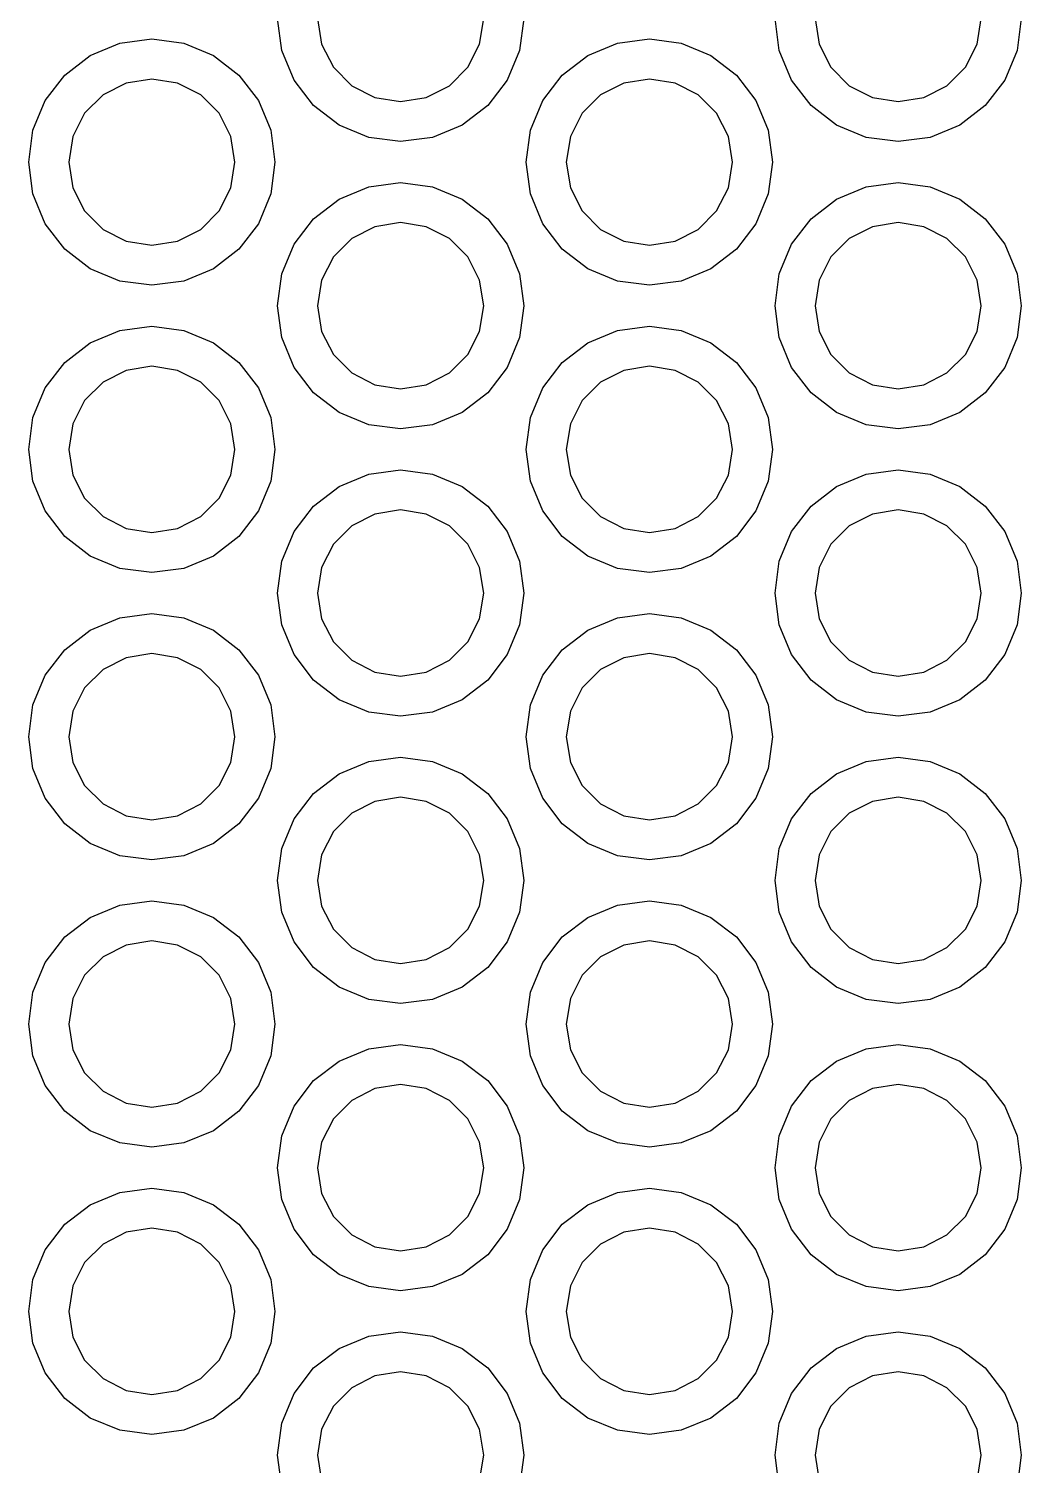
# Model space of a CAD drawing. Extents: x 0 to 6.5, y -7.51 to 0.
# Drawn here: x 2.3194 to 2.5099, y -5.7941 to -5.5185 of the extents above; entities that cross this region are included whole.
import ezdxf

# ---------------------------------------------------------------- set-up
doc = ezdxf.new("R2010")
doc.units = 0
doc.header["$MEASUREMENT"] = 0
doc.layers.add('BLACK', color=7, linetype='CONTINUOUS')

msp = doc.modelspace()

# ---------------------------------------------------------------- linework, layer by layer
at = {"layer": 'BLACK', "linetype": 'CONTINUOUS'}
for p, q in [((2.36798, -5.52267), (2.36717, -5.51656)), ((2.37485, -5.51656), (2.37563, -5.52148)), ((2.40596, -5.52148), (2.40674, -5.51656)), ((2.41442, -5.51656), (2.41361, -5.52267)), ((2.46344, -5.52267), (2.46264, -5.51656)), ((2.47032, -5.51656), (2.4711, -5.52148)), ((2.50143, -5.52148), (2.50221, -5.51656)), ((2.50988, -5.51656), (2.50908, -5.52267)), ((2.33125, -5.52366), (2.33695, -5.5213)), ((2.33695, -5.5213), (2.34306, -5.52049)), ((2.34306, -5.52049), (2.34917, -5.5213)), ((2.34917, -5.5213), (2.35487, -5.52366)), ((2.37034, -5.52837), (2.36798, -5.52267)), ((2.37563, -5.52148), (2.37789, -5.52593)), ((2.40369, -5.52593), (2.40596, -5.52148)), ((2.41361, -5.52267), (2.41125, -5.52837)), ((2.42672, -5.52366), (2.43241, -5.5213)), ((2.43241, -5.5213), (2.43853, -5.52049)), ((2.43853, -5.52049), (2.44464, -5.5213)), ((2.44464, -5.5213), (2.45034, -5.52366)), ((2.4658, -5.52837), (2.46344, -5.52267)), ((2.4711, -5.52148), (2.47336, -5.52593)), ((2.49916, -5.52593), (2.50143, -5.52148)), ((2.50908, -5.52267), (2.50672, -5.52837)), ((2.32636, -5.52741), (2.33125, -5.52366)), ((2.35487, -5.52366), (2.35976, -5.52741)), ((2.42182, -5.52741), (2.42672, -5.52366)), ((2.45034, -5.52366), (2.45523, -5.52741)), ((2.3226, -5.5323), (2.32636, -5.52741)), ((2.34306, -5.52817), (2.33813, -5.52895)), ((2.34799, -5.52895), (2.34306, -5.52817)), ((2.35976, -5.52741), (2.36352, -5.5323)), ((2.37789, -5.52593), (2.38142, -5.52946)), ((2.40017, -5.52946), (2.40369, -5.52593)), ((2.41807, -5.5323), (2.42182, -5.52741)), ((2.43853, -5.52817), (2.4336, -5.52895)), ((2.44345, -5.52895), (2.43853, -5.52817)), ((2.45523, -5.52741), (2.45898, -5.5323)), ((2.47336, -5.52593), (2.47689, -5.52946)), ((2.49563, -5.52946), (2.49916, -5.52593)), ((2.33813, -5.52895), (2.33369, -5.53122)), ((2.35243, -5.53122), (2.34799, -5.52895)), ((2.37409, -5.53326), (2.37034, -5.52837)), ((2.38142, -5.52946), (2.38587, -5.53172)), ((2.39572, -5.53172), (2.40017, -5.52946)), ((2.41125, -5.52837), (2.4075, -5.53326)), ((2.4336, -5.52895), (2.42916, -5.53122)), ((2.4479, -5.53122), (2.44345, -5.52895)), ((2.46956, -5.53326), (2.4658, -5.52837)), ((2.47689, -5.52946), (2.48133, -5.53172)), ((2.49119, -5.53172), (2.49563, -5.52946)), ((2.50672, -5.52837), (2.50296, -5.53326)), ((2.32024, -5.538), (2.3226, -5.5323)), ((2.33369, -5.53122), (2.33016, -5.53474)), ((2.35596, -5.53474), (2.35243, -5.53122)), ((2.36352, -5.5323), (2.36588, -5.538)), ((2.37898, -5.53701), (2.37409, -5.53326)), ((2.38587, -5.53172), (2.39079, -5.5325)), ((2.39079, -5.5325), (2.39572, -5.53172)), ((2.4075, -5.53326), (2.4026, -5.53701)), ((2.41571, -5.538), (2.41807, -5.5323)), ((2.42916, -5.53122), (2.42563, -5.53474)), ((2.45143, -5.53474), (2.4479, -5.53122)), ((2.45898, -5.5323), (2.46134, -5.538)), ((2.47445, -5.53701), (2.46956, -5.53326)), ((2.48133, -5.53172), (2.48626, -5.5325)), ((2.48626, -5.5325), (2.49119, -5.53172)), ((2.50296, -5.53326), (2.49807, -5.53701)), ((2.33016, -5.53474), (2.3279, -5.53919)), ((2.35822, -5.53919), (2.35596, -5.53474)), ((2.42563, -5.53474), (2.42336, -5.53919)), ((2.45369, -5.53919), (2.45143, -5.53474)), ((2.31944, -5.54412), (2.32024, -5.538)), ((2.3279, -5.53919), (2.32712, -5.54412)), ((2.359, -5.54412), (2.35822, -5.53919)), ((2.36588, -5.538), (2.36668, -5.54412)), ((2.38468, -5.53937), (2.37898, -5.53701)), ((2.4026, -5.53701), (2.39691, -5.53937)), ((2.41491, -5.54412), (2.41571, -5.538)), ((2.42336, -5.53919), (2.42258, -5.54412)), ((2.45447, -5.54412), (2.45369, -5.53919)), ((2.46134, -5.538), (2.46215, -5.54412)), ((2.48015, -5.53937), (2.47445, -5.53701)), ((2.49807, -5.53701), (2.49237, -5.53937)), ((2.39079, -5.54018), (2.38468, -5.53937)), ((2.39691, -5.53937), (2.39079, -5.54018)), ((2.48626, -5.54018), (2.48015, -5.53937)), ((2.49237, -5.53937), (2.48626, -5.54018)), ((2.32024, -5.55023), (2.31944, -5.54412)), ((2.32712, -5.54412), (2.3279, -5.54904)), ((2.35822, -5.54904), (2.359, -5.54412)), ((2.36668, -5.54412), (2.36588, -5.55023)), ((2.41571, -5.55023), (2.41491, -5.54412)), ((2.42258, -5.54412), (2.42336, -5.54904)), ((2.45369, -5.54904), (2.45447, -5.54412)), ((2.46215, -5.54412), (2.46134, -5.55023)), ((2.3226, -5.55593), (2.32024, -5.55023)), ((2.3279, -5.54904), (2.33016, -5.55349)), ((2.35596, -5.55349), (2.35822, -5.54904)), ((2.36588, -5.55023), (2.36352, -5.55593)), ((2.37898, -5.55122), (2.38468, -5.54886)), ((2.38468, -5.54886), (2.39079, -5.54805)), ((2.39079, -5.54805), (2.39691, -5.54886)), ((2.39691, -5.54886), (2.4026, -5.55122)), ((2.41807, -5.55593), (2.41571, -5.55023)), ((2.42336, -5.54904), (2.42563, -5.55349)), ((2.45143, -5.55349), (2.45369, -5.54904)), ((2.46134, -5.55023), (2.45898, -5.55593)), ((2.47445, -5.55122), (2.48015, -5.54886)), ((2.48015, -5.54886), (2.48626, -5.54805)), ((2.48626, -5.54805), (2.49237, -5.54886)), ((2.49237, -5.54886), (2.49807, -5.55122)), ((2.37409, -5.55497), (2.37898, -5.55122)), ((2.4026, -5.55122), (2.4075, -5.55497)), ((2.46956, -5.55497), (2.47445, -5.55122)), ((2.49807, -5.55122), (2.50296, -5.55497)), ((2.33016, -5.55349), (2.33369, -5.55701)), ((2.35243, -5.55701), (2.35596, -5.55349)), ((2.37034, -5.55986), (2.37409, -5.55497)), ((2.39079, -5.55573), (2.38587, -5.55651)), ((2.39572, -5.55651), (2.39079, -5.55573)), ((2.4075, -5.55497), (2.41125, -5.55986)), ((2.42563, -5.55349), (2.42916, -5.55701)), ((2.4479, -5.55701), (2.45143, -5.55349)), ((2.4658, -5.55986), (2.46956, -5.55497)), ((2.48626, -5.55573), (2.48133, -5.55651)), ((2.49119, -5.55651), (2.48626, -5.55573)), ((2.50296, -5.55497), (2.50672, -5.55986)), ((2.32636, -5.56082), (2.3226, -5.55593)), ((2.33369, -5.55701), (2.33813, -5.55928)), ((2.34799, -5.55928), (2.35243, -5.55701)), ((2.36352, -5.55593), (2.35976, -5.56082)), ((2.38587, -5.55651), (2.38142, -5.55878)), ((2.40017, -5.55878), (2.39572, -5.55651)), ((2.42182, -5.56082), (2.41807, -5.55593)), ((2.42916, -5.55701), (2.4336, -5.55928)), ((2.44345, -5.55928), (2.4479, -5.55701)), ((2.45898, -5.55593), (2.45523, -5.56082)), ((2.48133, -5.55651), (2.47689, -5.55878)), ((2.49563, -5.55878), (2.49119, -5.55651)), ((2.33125, -5.56457), (2.32636, -5.56082)), ((2.33813, -5.55928), (2.34306, -5.56006)), ((2.34306, -5.56006), (2.34799, -5.55928)), ((2.35976, -5.56082), (2.35487, -5.56457)), ((2.36798, -5.56556), (2.37034, -5.55986)), ((2.38142, -5.55878), (2.37789, -5.5623)), ((2.40369, -5.5623), (2.40017, -5.55878)), ((2.41125, -5.55986), (2.41361, -5.56556)), ((2.42672, -5.56457), (2.42182, -5.56082)), ((2.4336, -5.55928), (2.43853, -5.56006)), ((2.43853, -5.56006), (2.44345, -5.55928)), ((2.45523, -5.56082), (2.45034, -5.56457)), ((2.46344, -5.56556), (2.4658, -5.55986)), ((2.47689, -5.55878), (2.47336, -5.5623)), ((2.49916, -5.5623), (2.49563, -5.55878)), ((2.50672, -5.55986), (2.50908, -5.56556)), ((2.37789, -5.5623), (2.37563, -5.56675)), ((2.40596, -5.56675), (2.40369, -5.5623)), ((2.47336, -5.5623), (2.4711, -5.56675)), ((2.50143, -5.56675), (2.49916, -5.5623)), ((2.33695, -5.56693), (2.33125, -5.56457)), ((2.35487, -5.56457), (2.34917, -5.56693)), ((2.36717, -5.57167), (2.36798, -5.56556)), ((2.37563, -5.56675), (2.37485, -5.57167)), ((2.40674, -5.57167), (2.40596, -5.56675)), ((2.41361, -5.56556), (2.41442, -5.57167)), ((2.43241, -5.56693), (2.42672, -5.56457)), ((2.45034, -5.56457), (2.44464, -5.56693)), ((2.46264, -5.57167), (2.46344, -5.56556)), ((2.4711, -5.56675), (2.47032, -5.57167)), ((2.50221, -5.57167), (2.50143, -5.56675)), ((2.50908, -5.56556), (2.50988, -5.57167)), ((2.34306, -5.56774), (2.33695, -5.56693)), ((2.34917, -5.56693), (2.34306, -5.56774)), ((2.43853, -5.56774), (2.43241, -5.56693)), ((2.44464, -5.56693), (2.43853, -5.56774)), ((2.36798, -5.57779), (2.36717, -5.57167)), ((2.37485, -5.57167), (2.37563, -5.5766)), ((2.40596, -5.5766), (2.40674, -5.57167)), ((2.41442, -5.57167), (2.41361, -5.57779)), ((2.46344, -5.57779), (2.46264, -5.57167)), ((2.47032, -5.57167), (2.4711, -5.5766)), ((2.50143, -5.5766), (2.50221, -5.57167)), ((2.50988, -5.57167), (2.50908, -5.57779)), ((2.33125, -5.57878), (2.33695, -5.57642)), ((2.33695, -5.57642), (2.34306, -5.57561)), ((2.34306, -5.57561), (2.34917, -5.57642)), ((2.34917, -5.57642), (2.35487, -5.57878)), ((2.37034, -5.58349), (2.36798, -5.57779)), ((2.37563, -5.5766), (2.37789, -5.58105)), ((2.40369, -5.58105), (2.40596, -5.5766)), ((2.41361, -5.57779), (2.41125, -5.58349)), ((2.42672, -5.57878), (2.43241, -5.57642)), ((2.43241, -5.57642), (2.43853, -5.57561)), ((2.43853, -5.57561), (2.44464, -5.57642)), ((2.44464, -5.57642), (2.45034, -5.57878)), ((2.4658, -5.58349), (2.46344, -5.57779)), ((2.4711, -5.5766), (2.47336, -5.58105)), ((2.49916, -5.58105), (2.50143, -5.5766)), ((2.50908, -5.57779), (2.50672, -5.58349)), ((2.32636, -5.58253), (2.33125, -5.57878)), ((2.35487, -5.57878), (2.35976, -5.58253)), ((2.42182, -5.58253), (2.42672, -5.57878)), ((2.45034, -5.57878), (2.45523, -5.58253)), ((2.3226, -5.58742), (2.32636, -5.58253)), ((2.34306, -5.58329), (2.33813, -5.58407)), ((2.34799, -5.58407), (2.34306, -5.58329)), ((2.35976, -5.58253), (2.36352, -5.58742)), ((2.37789, -5.58105), (2.38142, -5.58457)), ((2.40017, -5.58457), (2.40369, -5.58105)), ((2.41807, -5.58742), (2.42182, -5.58253)), ((2.43853, -5.58329), (2.4336, -5.58407)), ((2.44345, -5.58407), (2.43853, -5.58329)), ((2.45523, -5.58253), (2.45898, -5.58742)), ((2.47336, -5.58105), (2.47689, -5.58457)), ((2.49563, -5.58457), (2.49916, -5.58105)), ((2.33813, -5.58407), (2.33369, -5.58633)), ((2.35243, -5.58633), (2.34799, -5.58407)), ((2.37409, -5.58838), (2.37034, -5.58349)), ((2.38142, -5.58457), (2.38587, -5.58684)), ((2.39572, -5.58684), (2.40017, -5.58457)), ((2.41125, -5.58349), (2.4075, -5.58838)), ((2.4336, -5.58407), (2.42916, -5.58633)), ((2.4479, -5.58633), (2.44345, -5.58407)), ((2.46956, -5.58838), (2.4658, -5.58349)), ((2.47689, -5.58457), (2.48133, -5.58684)), ((2.49119, -5.58684), (2.49563, -5.58457)), ((2.50672, -5.58349), (2.50296, -5.58838)), ((2.32024, -5.59312), (2.3226, -5.58742)), ((2.33369, -5.58633), (2.33016, -5.58986)), ((2.35596, -5.58986), (2.35243, -5.58633)), ((2.36352, -5.58742), (2.36588, -5.59312)), ((2.37898, -5.59213), (2.37409, -5.58838)), ((2.38587, -5.58684), (2.39079, -5.58762)), ((2.39079, -5.58762), (2.39572, -5.58684)), ((2.4075, -5.58838), (2.4026, -5.59213)), ((2.41571, -5.59312), (2.41807, -5.58742)), ((2.42916, -5.58633), (2.42563, -5.58986)), ((2.45143, -5.58986), (2.4479, -5.58633)), ((2.45898, -5.58742), (2.46134, -5.59312)), ((2.47445, -5.59213), (2.46956, -5.58838)), ((2.48133, -5.58684), (2.48626, -5.58762)), ((2.48626, -5.58762), (2.49119, -5.58684)), ((2.50296, -5.58838), (2.49807, -5.59213)), ((2.33016, -5.58986), (2.3279, -5.59431)), ((2.35822, -5.59431), (2.35596, -5.58986)), ((2.42563, -5.58986), (2.42336, -5.59431)), ((2.45369, -5.59431), (2.45143, -5.58986)), ((2.31944, -5.59923), (2.32024, -5.59312)), ((2.3279, -5.59431), (2.32712, -5.59923)), ((2.359, -5.59923), (2.35822, -5.59431)), ((2.36588, -5.59312), (2.36668, -5.59923)), ((2.38468, -5.59449), (2.37898, -5.59213)), ((2.4026, -5.59213), (2.39691, -5.59449)), ((2.41491, -5.59923), (2.41571, -5.59312)), ((2.42336, -5.59431), (2.42258, -5.59923)), ((2.45447, -5.59923), (2.45369, -5.59431)), ((2.46134, -5.59312), (2.46215, -5.59923)), ((2.48015, -5.59449), (2.47445, -5.59213)), ((2.49807, -5.59213), (2.49237, -5.59449)), ((2.39079, -5.5953), (2.38468, -5.59449)), ((2.39691, -5.59449), (2.39079, -5.5953)), ((2.48626, -5.5953), (2.48015, -5.59449)), ((2.49237, -5.59449), (2.48626, -5.5953)), ((2.32024, -5.60535), (2.31944, -5.59923)), ((2.32712, -5.59923), (2.3279, -5.60416)), ((2.35822, -5.60416), (2.359, -5.59923)), ((2.36668, -5.59923), (2.36588, -5.60535)), ((2.41571, -5.60535), (2.41491, -5.59923)), ((2.42258, -5.59923), (2.42336, -5.60416)), ((2.45369, -5.60416), (2.45447, -5.59923)), ((2.46215, -5.59923), (2.46134, -5.60535)), ((2.3226, -5.61104), (2.32024, -5.60535)), ((2.3279, -5.60416), (2.33016, -5.60861)), ((2.35596, -5.60861), (2.35822, -5.60416)), ((2.36588, -5.60535), (2.36352, -5.61104)), ((2.37898, -5.60634), (2.38468, -5.60398)), ((2.38468, -5.60398), (2.39079, -5.60317)), ((2.39079, -5.60317), (2.39691, -5.60398)), ((2.39691, -5.60398), (2.4026, -5.60634)), ((2.41807, -5.61104), (2.41571, -5.60535)), ((2.42336, -5.60416), (2.42563, -5.60861)), ((2.45143, -5.60861), (2.45369, -5.60416)), ((2.46134, -5.60535), (2.45898, -5.61104)), ((2.47445, -5.60634), (2.48015, -5.60398)), ((2.48015, -5.60398), (2.48626, -5.60317)), ((2.48626, -5.60317), (2.49237, -5.60398)), ((2.49237, -5.60398), (2.49807, -5.60634)), ((2.37409, -5.61009), (2.37898, -5.60634)), ((2.4026, -5.60634), (2.4075, -5.61009)), ((2.46956, -5.61009), (2.47445, -5.60634)), ((2.49807, -5.60634), (2.50296, -5.61009)), ((2.33016, -5.60861), (2.33369, -5.61213)), ((2.35243, -5.61213), (2.35596, -5.60861)), ((2.37034, -5.61498), (2.37409, -5.61009)), ((2.39079, -5.61085), (2.38587, -5.61163)), ((2.39572, -5.61163), (2.39079, -5.61085)), ((2.4075, -5.61009), (2.41125, -5.61498)), ((2.42563, -5.60861), (2.42916, -5.61213)), ((2.4479, -5.61213), (2.45143, -5.60861)), ((2.4658, -5.61498), (2.46956, -5.61009)), ((2.48626, -5.61085), (2.48133, -5.61163)), ((2.49119, -5.61163), (2.48626, -5.61085)), ((2.50296, -5.61009), (2.50672, -5.61498)), ((2.32636, -5.61594), (2.3226, -5.61104)), ((2.33369, -5.61213), (2.33813, -5.6144)), ((2.34799, -5.6144), (2.35243, -5.61213)), ((2.36352, -5.61104), (2.35976, -5.61594)), ((2.38587, -5.61163), (2.38142, -5.61389)), ((2.40017, -5.61389), (2.39572, -5.61163)), ((2.42182, -5.61594), (2.41807, -5.61104)), ((2.42916, -5.61213), (2.4336, -5.6144)), ((2.44345, -5.6144), (2.4479, -5.61213)), ((2.45898, -5.61104), (2.45523, -5.61594)), ((2.48133, -5.61163), (2.47689, -5.61389)), ((2.49563, -5.61389), (2.49119, -5.61163)), ((2.33125, -5.61969), (2.32636, -5.61594)), ((2.33813, -5.6144), (2.34306, -5.61518)), ((2.34306, -5.61518), (2.34799, -5.6144)), ((2.35976, -5.61594), (2.35487, -5.61969)), ((2.36798, -5.62068), (2.37034, -5.61498)), ((2.38142, -5.61389), (2.37789, -5.61742)), ((2.40369, -5.61742), (2.40017, -5.61389)), ((2.41125, -5.61498), (2.41361, -5.62068)), ((2.42672, -5.61969), (2.42182, -5.61594)), ((2.4336, -5.6144), (2.43853, -5.61518)), ((2.43853, -5.61518), (2.44345, -5.6144)), ((2.45523, -5.61594), (2.45034, -5.61969)), ((2.46344, -5.62068), (2.4658, -5.61498)), ((2.47689, -5.61389), (2.47336, -5.61742)), ((2.49916, -5.61742), (2.49563, -5.61389)), ((2.50672, -5.61498), (2.50908, -5.62068)), ((2.37789, -5.61742), (2.37563, -5.62187)), ((2.40596, -5.62187), (2.40369, -5.61742)), ((2.47336, -5.61742), (2.4711, -5.62187)), ((2.50143, -5.62187), (2.49916, -5.61742)), ((2.33695, -5.62205), (2.33125, -5.61969)), ((2.35487, -5.61969), (2.34917, -5.62205)), ((2.36717, -5.62679), (2.36798, -5.62068)), ((2.37563, -5.62187), (2.37485, -5.62679)), ((2.40674, -5.62679), (2.40596, -5.62187)), ((2.41361, -5.62068), (2.41442, -5.62679)), ((2.43241, -5.62205), (2.42672, -5.61969)), ((2.45034, -5.61969), (2.44464, -5.62205)), ((2.46264, -5.62679), (2.46344, -5.62068)), ((2.4711, -5.62187), (2.47032, -5.62679)), ((2.50221, -5.62679), (2.50143, -5.62187)), ((2.50908, -5.62068), (2.50988, -5.62679)), ((2.34306, -5.62286), (2.33695, -5.62205)), ((2.34917, -5.62205), (2.34306, -5.62286)), ((2.43853, -5.62286), (2.43241, -5.62205)), ((2.44464, -5.62205), (2.43853, -5.62286)), ((2.36798, -5.63291), (2.36717, -5.62679)), ((2.37485, -5.62679), (2.37563, -5.63172)), ((2.40596, -5.63172), (2.40674, -5.62679)), ((2.41442, -5.62679), (2.41361, -5.63291)), ((2.46344, -5.63291), (2.46264, -5.62679)), ((2.47032, -5.62679), (2.4711, -5.63172)), ((2.50143, -5.63172), (2.50221, -5.62679)), ((2.50988, -5.62679), (2.50908, -5.63291)), ((2.33125, -5.63389), (2.33695, -5.63153)), ((2.33695, -5.63153), (2.34306, -5.63073)), ((2.34306, -5.63073), (2.34917, -5.63153)), ((2.34917, -5.63153), (2.35487, -5.63389)), ((2.37034, -5.6386), (2.36798, -5.63291)), ((2.37563, -5.63172), (2.37789, -5.63616)), ((2.40369, -5.63616), (2.40596, -5.63172)), ((2.41361, -5.63291), (2.41125, -5.6386)), ((2.42672, -5.63389), (2.43241, -5.63153)), ((2.43241, -5.63153), (2.43853, -5.63073)), ((2.43853, -5.63073), (2.44464, -5.63153)), ((2.44464, -5.63153), (2.45034, -5.63389)), ((2.4658, -5.6386), (2.46344, -5.63291)), ((2.4711, -5.63172), (2.47336, -5.63616)), ((2.49916, -5.63616), (2.50143, -5.63172)), ((2.50908, -5.63291), (2.50672, -5.6386)), ((2.32636, -5.63765), (2.33125, -5.63389)), ((2.35487, -5.63389), (2.35976, -5.63765)), ((2.42182, -5.63765), (2.42672, -5.63389)), ((2.45034, -5.63389), (2.45523, -5.63765)), ((2.3226, -5.64254), (2.32636, -5.63765)), ((2.34306, -5.63841), (2.33813, -5.63919)), ((2.34799, -5.63919), (2.34306, -5.63841)), ((2.35976, -5.63765), (2.36352, -5.64254)), ((2.37789, -5.63616), (2.38142, -5.63969)), ((2.40017, -5.63969), (2.40369, -5.63616)), ((2.41807, -5.64254), (2.42182, -5.63765)), ((2.43853, -5.63841), (2.4336, -5.63919)), ((2.44345, -5.63919), (2.43853, -5.63841)), ((2.45523, -5.63765), (2.45898, -5.64254)), ((2.47336, -5.63616), (2.47689, -5.63969)), ((2.49563, -5.63969), (2.49916, -5.63616)), ((2.33813, -5.63919), (2.33369, -5.64145)), ((2.35243, -5.64145), (2.34799, -5.63919)), ((2.37409, -5.6435), (2.37034, -5.6386)), ((2.38142, -5.63969), (2.38587, -5.64196)), ((2.39572, -5.64196), (2.40017, -5.63969)), ((2.41125, -5.6386), (2.4075, -5.6435)), ((2.4336, -5.63919), (2.42916, -5.64145)), ((2.4479, -5.64145), (2.44345, -5.63919)), ((2.46956, -5.6435), (2.4658, -5.6386)), ((2.47689, -5.63969), (2.48133, -5.64196)), ((2.49119, -5.64196), (2.49563, -5.63969)), ((2.50672, -5.6386), (2.50296, -5.6435)), ((2.32024, -5.64824), (2.3226, -5.64254)), ((2.33369, -5.64145), (2.33016, -5.64498)), ((2.35596, -5.64498), (2.35243, -5.64145)), ((2.36352, -5.64254), (2.36588, -5.64824)), ((2.37898, -5.64725), (2.37409, -5.6435)), ((2.38587, -5.64196), (2.39079, -5.64274)), ((2.39079, -5.64274), (2.39572, -5.64196)), ((2.4075, -5.6435), (2.4026, -5.64725)), ((2.41571, -5.64824), (2.41807, -5.64254)), ((2.42916, -5.64145), (2.42563, -5.64498)), ((2.45143, -5.64498), (2.4479, -5.64145)), ((2.45898, -5.64254), (2.46134, -5.64824)), ((2.47445, -5.64725), (2.46956, -5.6435)), ((2.48133, -5.64196), (2.48626, -5.64274)), ((2.48626, -5.64274), (2.49119, -5.64196)), ((2.50296, -5.6435), (2.49807, -5.64725)), ((2.33016, -5.64498), (2.3279, -5.64942)), ((2.35822, -5.64942), (2.35596, -5.64498)), ((2.42563, -5.64498), (2.42336, -5.64942)), ((2.45369, -5.64942), (2.45143, -5.64498)), ((2.31944, -5.65435), (2.32024, -5.64824)), ((2.3279, -5.64942), (2.32712, -5.65435)), ((2.359, -5.65435), (2.35822, -5.64942)), ((2.36588, -5.64824), (2.36668, -5.65435)), ((2.38468, -5.64961), (2.37898, -5.64725)), ((2.4026, -5.64725), (2.39691, -5.64961)), ((2.41491, -5.65435), (2.41571, -5.64824)), ((2.42336, -5.64942), (2.42258, -5.65435)), ((2.45447, -5.65435), (2.45369, -5.64942)), ((2.46134, -5.64824), (2.46215, -5.65435)), ((2.48015, -5.64961), (2.47445, -5.64725)), ((2.49807, -5.64725), (2.49237, -5.64961)), ((2.39079, -5.65041), (2.38468, -5.64961)), ((2.39691, -5.64961), (2.39079, -5.65041)), ((2.48626, -5.65041), (2.48015, -5.64961)), ((2.49237, -5.64961), (2.48626, -5.65041)), ((2.32024, -5.66047), (2.31944, -5.65435)), ((2.32712, -5.65435), (2.3279, -5.65928)), ((2.35822, -5.65928), (2.359, -5.65435)), ((2.36668, -5.65435), (2.36588, -5.66047)), ((2.41571, -5.66047), (2.41491, -5.65435)), ((2.42258, -5.65435), (2.42336, -5.65928)), ((2.45369, -5.65928), (2.45447, -5.65435)), ((2.46215, -5.65435), (2.46134, -5.66047)), ((2.3226, -5.66616), (2.32024, -5.66047)), ((2.3279, -5.65928), (2.33016, -5.66372)), ((2.35596, -5.66372), (2.35822, -5.65928)), ((2.36588, -5.66047), (2.36352, -5.66616)), ((2.37898, -5.66145), (2.38468, -5.65909)), ((2.38468, -5.65909), (2.39079, -5.65829)), ((2.39079, -5.65829), (2.39691, -5.65909)), ((2.39691, -5.65909), (2.4026, -5.66145)), ((2.41807, -5.66616), (2.41571, -5.66047)), ((2.42336, -5.65928), (2.42563, -5.66372)), ((2.45143, -5.66372), (2.45369, -5.65928)), ((2.46134, -5.66047), (2.45898, -5.66616)), ((2.47445, -5.66145), (2.48015, -5.65909)), ((2.48015, -5.65909), (2.48626, -5.65829)), ((2.48626, -5.65829), (2.49237, -5.65909)), ((2.49237, -5.65909), (2.49807, -5.66145)), ((2.37409, -5.66521), (2.37898, -5.66145)), ((2.4026, -5.66145), (2.4075, -5.66521)), ((2.46956, -5.66521), (2.47445, -5.66145)), ((2.49807, -5.66145), (2.50296, -5.66521)), ((2.33016, -5.66372), (2.33369, -5.66725)), ((2.35243, -5.66725), (2.35596, -5.66372)), ((2.37034, -5.6701), (2.37409, -5.66521)), ((2.39079, -5.66597), (2.38587, -5.66675)), ((2.39572, -5.66675), (2.39079, -5.66597)), ((2.4075, -5.66521), (2.41125, -5.6701)), ((2.42563, -5.66372), (2.42916, -5.66725)), ((2.4479, -5.66725), (2.45143, -5.66372)), ((2.4658, -5.6701), (2.46956, -5.66521)), ((2.48626, -5.66597), (2.48133, -5.66675)), ((2.49119, -5.66675), (2.48626, -5.66597)), ((2.50296, -5.66521), (2.50672, -5.6701)), ((2.32636, -5.67105), (2.3226, -5.66616)), ((2.33369, -5.66725), (2.33813, -5.66952)), ((2.34799, -5.66952), (2.35243, -5.66725)), ((2.36352, -5.66616), (2.35976, -5.67105)), ((2.38587, -5.66675), (2.38142, -5.66901)), ((2.40017, -5.66901), (2.39572, -5.66675)), ((2.42182, -5.67105), (2.41807, -5.66616)), ((2.42916, -5.66725), (2.4336, -5.66952)), ((2.44345, -5.66952), (2.4479, -5.66725)), ((2.45898, -5.66616), (2.45523, -5.67105)), ((2.48133, -5.66675), (2.47689, -5.66901)), ((2.49563, -5.66901), (2.49119, -5.66675)), ((2.33125, -5.67481), (2.32636, -5.67105)), ((2.33813, -5.66952), (2.34306, -5.6703)), ((2.34306, -5.6703), (2.34799, -5.66952)), ((2.35976, -5.67105), (2.35487, -5.67481)), ((2.36798, -5.6758), (2.37034, -5.6701)), ((2.38142, -5.66901), (2.37789, -5.67254)), ((2.40369, -5.67254), (2.40017, -5.66901)), ((2.41125, -5.6701), (2.41361, -5.6758)), ((2.42672, -5.67481), (2.42182, -5.67105)), ((2.4336, -5.66952), (2.43853, -5.6703)), ((2.43853, -5.6703), (2.44345, -5.66952)), ((2.45523, -5.67105), (2.45034, -5.67481)), ((2.46344, -5.6758), (2.4658, -5.6701)), ((2.47689, -5.66901), (2.47336, -5.67254)), ((2.49916, -5.67254), (2.49563, -5.66901)), ((2.50672, -5.6701), (2.50908, -5.6758)), ((2.37789, -5.67254), (2.37563, -5.67698)), ((2.40596, -5.67698), (2.40369, -5.67254)), ((2.47336, -5.67254), (2.4711, -5.67698)), ((2.50143, -5.67698), (2.49916, -5.67254)), ((2.33695, -5.67717), (2.33125, -5.67481)), ((2.35487, -5.67481), (2.34917, -5.67717)), ((2.36717, -5.68191), (2.36798, -5.6758)), ((2.37563, -5.67698), (2.37485, -5.68191)), ((2.40674, -5.68191), (2.40596, -5.67698)), ((2.41361, -5.6758), (2.41442, -5.68191)), ((2.43241, -5.67717), (2.42672, -5.67481)), ((2.45034, -5.67481), (2.44464, -5.67717)), ((2.46264, -5.68191), (2.46344, -5.6758)), ((2.4711, -5.67698), (2.47032, -5.68191)), ((2.50221, -5.68191), (2.50143, -5.67698)), ((2.50908, -5.6758), (2.50988, -5.68191)), ((2.34306, -5.67797), (2.33695, -5.67717)), ((2.34917, -5.67717), (2.34306, -5.67797)), ((2.43853, -5.67797), (2.43241, -5.67717)), ((2.44464, -5.67717), (2.43853, -5.67797)), ((2.36798, -5.68802), (2.36717, -5.68191)), ((2.37485, -5.68191), (2.37563, -5.68684)), ((2.40596, -5.68684), (2.40674, -5.68191)), ((2.41442, -5.68191), (2.41361, -5.68802)), ((2.46344, -5.68802), (2.46264, -5.68191)), ((2.47032, -5.68191), (2.4711, -5.68684)), ((2.50143, -5.68684), (2.50221, -5.68191)), ((2.50988, -5.68191), (2.50908, -5.68802)), ((2.33125, -5.68901), (2.33695, -5.68665)), ((2.33695, -5.68665), (2.34306, -5.68585)), ((2.34306, -5.68585), (2.34917, -5.68665)), ((2.34917, -5.68665), (2.35487, -5.68901)), ((2.37034, -5.69372), (2.36798, -5.68802)), ((2.37563, -5.68684), (2.37789, -5.69128)), ((2.40369, -5.69128), (2.40596, -5.68684)), ((2.41361, -5.68802), (2.41125, -5.69372)), ((2.42672, -5.68901), (2.43241, -5.68665)), ((2.43241, -5.68665), (2.43853, -5.68585)), ((2.43853, -5.68585), (2.44464, -5.68665)), ((2.44464, -5.68665), (2.45034, -5.68901)), ((2.4658, -5.69372), (2.46344, -5.68802)), ((2.4711, -5.68684), (2.47336, -5.69128)), ((2.49916, -5.69128), (2.50143, -5.68684)), ((2.50908, -5.68802), (2.50672, -5.69372)), ((2.32636, -5.69277), (2.33125, -5.68901)), ((2.35487, -5.68901), (2.35976, -5.69277)), ((2.42182, -5.69277), (2.42672, -5.68901)), ((2.45034, -5.68901), (2.45523, -5.69277)), ((2.3226, -5.69766), (2.32636, -5.69277)), ((2.34306, -5.69353), (2.33813, -5.69431)), ((2.34799, -5.69431), (2.34306, -5.69353)), ((2.35976, -5.69277), (2.36352, -5.69766)), ((2.37789, -5.69128), (2.38142, -5.69481)), ((2.40017, -5.69481), (2.40369, -5.69128)), ((2.41807, -5.69766), (2.42182, -5.69277)), ((2.43853, -5.69353), (2.4336, -5.69431)), ((2.44345, -5.69431), (2.43853, -5.69353)), ((2.45523, -5.69277), (2.45898, -5.69766)), ((2.47336, -5.69128), (2.47689, -5.69481)), ((2.49563, -5.69481), (2.49916, -5.69128)), ((2.33813, -5.69431), (2.33369, -5.69657)), ((2.35243, -5.69657), (2.34799, -5.69431)), ((2.37409, -5.69861), (2.37034, -5.69372)), ((2.38142, -5.69481), (2.38587, -5.69707)), ((2.39572, -5.69707), (2.40017, -5.69481)), ((2.41125, -5.69372), (2.4075, -5.69861)), ((2.4336, -5.69431), (2.42916, -5.69657)), ((2.4479, -5.69657), (2.44345, -5.69431)), ((2.46956, -5.69861), (2.4658, -5.69372)), ((2.47689, -5.69481), (2.48133, -5.69707)), ((2.49119, -5.69707), (2.49563, -5.69481)), ((2.50672, -5.69372), (2.50296, -5.69861)), ((2.32024, -5.70336), (2.3226, -5.69766)), ((2.33369, -5.69657), (2.33016, -5.7001)), ((2.35596, -5.7001), (2.35243, -5.69657)), ((2.36352, -5.69766), (2.36588, -5.70336)), ((2.37898, -5.70237), (2.37409, -5.69861)), ((2.38587, -5.69707), (2.39079, -5.69785)), ((2.39079, -5.69785), (2.39572, -5.69707)), ((2.4075, -5.69861), (2.4026, -5.70237)), ((2.41571, -5.70336), (2.41807, -5.69766)), ((2.42916, -5.69657), (2.42563, -5.7001)), ((2.45143, -5.7001), (2.4479, -5.69657)), ((2.45898, -5.69766), (2.46134, -5.70336)), ((2.47445, -5.70237), (2.46956, -5.69861)), ((2.48133, -5.69707), (2.48626, -5.69785)), ((2.48626, -5.69785), (2.49119, -5.69707)), ((2.50296, -5.69861), (2.49807, -5.70237)), ((2.33016, -5.7001), (2.3279, -5.70454)), ((2.35822, -5.70454), (2.35596, -5.7001)), ((2.42563, -5.7001), (2.42336, -5.70454)), ((2.45369, -5.70454), (2.45143, -5.7001)), ((2.31944, -5.70947), (2.32024, -5.70336)), ((2.3279, -5.70454), (2.32712, -5.70947)), ((2.359, -5.70947), (2.35822, -5.70454)), ((2.36588, -5.70336), (2.36668, -5.70947)), ((2.38468, -5.70473), (2.37898, -5.70237)), ((2.4026, -5.70237), (2.39691, -5.70473)), ((2.41491, -5.70947), (2.41571, -5.70336)), ((2.42336, -5.70454), (2.42258, -5.70947)), ((2.45447, -5.70947), (2.45369, -5.70454)), ((2.46134, -5.70336), (2.46215, -5.70947)), ((2.48015, -5.70473), (2.47445, -5.70237)), ((2.49807, -5.70237), (2.49237, -5.70473)), ((2.39079, -5.70553), (2.38468, -5.70473)), ((2.39691, -5.70473), (2.39079, -5.70553)), ((2.48626, -5.70553), (2.48015, -5.70473)), ((2.49237, -5.70473), (2.48626, -5.70553)), ((2.32024, -5.71558), (2.31944, -5.70947)), ((2.32712, -5.70947), (2.3279, -5.7144)), ((2.35822, -5.7144), (2.359, -5.70947)), ((2.36668, -5.70947), (2.36588, -5.71558)), ((2.41571, -5.71558), (2.41491, -5.70947)), ((2.42258, -5.70947), (2.42336, -5.7144)), ((2.45369, -5.7144), (2.45447, -5.70947)), ((2.46215, -5.70947), (2.46134, -5.71558)), ((2.3226, -5.72128), (2.32024, -5.71558)), ((2.3279, -5.7144), (2.33016, -5.71884)), ((2.35596, -5.71884), (2.35822, -5.7144)), ((2.36588, -5.71558), (2.36352, -5.72128)), ((2.37898, -5.71657), (2.38468, -5.71421)), ((2.38468, -5.71421), (2.39079, -5.71341)), ((2.39079, -5.71341), (2.39691, -5.71421)), ((2.39691, -5.71421), (2.4026, -5.71657)), ((2.41807, -5.72128), (2.41571, -5.71558)), ((2.42336, -5.7144), (2.42563, -5.71884)), ((2.45143, -5.71884), (2.45369, -5.7144)), ((2.46134, -5.71558), (2.45898, -5.72128)), ((2.47445, -5.71657), (2.48015, -5.71421)), ((2.48015, -5.71421), (2.48626, -5.71341)), ((2.48626, -5.71341), (2.49237, -5.71421)), ((2.49237, -5.71421), (2.49807, -5.71657)), ((2.37409, -5.72033), (2.37898, -5.71657)), ((2.4026, -5.71657), (2.4075, -5.72033)), ((2.46956, -5.72033), (2.47445, -5.71657)), ((2.49807, -5.71657), (2.50296, -5.72033)), ((2.33016, -5.71884), (2.33369, -5.72237)), ((2.35243, -5.72237), (2.35596, -5.71884)), ((2.37034, -5.72522), (2.37409, -5.72033)), ((2.39079, -5.72108), (2.38587, -5.72186)), ((2.39572, -5.72186), (2.39079, -5.72108)), ((2.4075, -5.72033), (2.41125, -5.72522)), ((2.42563, -5.71884), (2.42916, -5.72237)), ((2.4479, -5.72237), (2.45143, -5.71884)), ((2.4658, -5.72522), (2.46956, -5.72033)), ((2.48626, -5.72108), (2.48133, -5.72186)), ((2.49119, -5.72186), (2.48626, -5.72108)), ((2.50296, -5.72033), (2.50672, -5.72522)), ((2.32636, -5.72617), (2.3226, -5.72128)), ((2.33369, -5.72237), (2.33813, -5.72463)), ((2.34799, -5.72463), (2.35243, -5.72237)), ((2.36352, -5.72128), (2.35976, -5.72617)), ((2.38587, -5.72186), (2.38142, -5.72413)), ((2.40017, -5.72413), (2.39572, -5.72186)), ((2.42182, -5.72617), (2.41807, -5.72128)), ((2.42916, -5.72237), (2.4336, -5.72463)), ((2.44345, -5.72463), (2.4479, -5.72237)), ((2.45898, -5.72128), (2.45523, -5.72617)), ((2.48133, -5.72186), (2.47689, -5.72413)), ((2.49563, -5.72413), (2.49119, -5.72186)), ((2.33125, -5.72993), (2.32636, -5.72617)), ((2.33813, -5.72463), (2.34306, -5.72541)), ((2.34306, -5.72541), (2.34799, -5.72463)), ((2.35976, -5.72617), (2.35487, -5.72993)), ((2.36798, -5.73091), (2.37034, -5.72522)), ((2.38142, -5.72413), (2.37789, -5.72766)), ((2.40369, -5.72766), (2.40017, -5.72413)), ((2.41125, -5.72522), (2.41361, -5.73091)), ((2.42672, -5.72993), (2.42182, -5.72617)), ((2.4336, -5.72463), (2.43853, -5.72541)), ((2.43853, -5.72541), (2.44345, -5.72463)), ((2.45523, -5.72617), (2.45034, -5.72993)), ((2.46344, -5.73091), (2.4658, -5.72522)), ((2.47689, -5.72413), (2.47336, -5.72766)), ((2.49916, -5.72766), (2.49563, -5.72413)), ((2.50672, -5.72522), (2.50908, -5.73091)), ((2.37789, -5.72766), (2.37563, -5.7321)), ((2.40596, -5.7321), (2.40369, -5.72766)), ((2.47336, -5.72766), (2.4711, -5.7321)), ((2.50143, -5.7321), (2.49916, -5.72766)), ((2.33695, -5.73229), (2.33125, -5.72993)), ((2.35487, -5.72993), (2.34917, -5.73229)), ((2.36717, -5.73703), (2.36798, -5.73091)), ((2.37563, -5.7321), (2.37485, -5.73703)), ((2.40674, -5.73703), (2.40596, -5.7321)), ((2.41361, -5.73091), (2.41442, -5.73703)), ((2.43241, -5.73229), (2.42672, -5.72993)), ((2.45034, -5.72993), (2.44464, -5.73229)), ((2.46264, -5.73703), (2.46344, -5.73091)), ((2.4711, -5.7321), (2.47032, -5.73703)), ((2.50221, -5.73703), (2.50143, -5.7321)), ((2.50908, -5.73091), (2.50988, -5.73703)), ((2.34306, -5.73309), (2.33695, -5.73229)), ((2.34917, -5.73229), (2.34306, -5.73309)), ((2.43853, -5.73309), (2.43241, -5.73229)), ((2.44464, -5.73229), (2.43853, -5.73309)), ((2.36798, -5.74314), (2.36717, -5.73703)), ((2.37485, -5.73703), (2.37563, -5.74196)), ((2.40596, -5.74196), (2.40674, -5.73703)), ((2.41442, -5.73703), (2.41361, -5.74314)), ((2.46344, -5.74314), (2.46264, -5.73703)), ((2.47032, -5.73703), (2.4711, -5.74196)), ((2.50143, -5.74196), (2.50221, -5.73703)), ((2.50988, -5.73703), (2.50908, -5.74314)), ((2.33125, -5.74413), (2.33695, -5.74177)), ((2.33695, -5.74177), (2.34306, -5.74097)), ((2.34306, -5.74097), (2.34917, -5.74177)), ((2.34917, -5.74177), (2.35487, -5.74413)), ((2.37034, -5.74884), (2.36798, -5.74314)), ((2.37563, -5.74196), (2.37789, -5.7464)), ((2.40369, -5.7464), (2.40596, -5.74196)), ((2.41361, -5.74314), (2.41125, -5.74884)), ((2.42672, -5.74413), (2.43241, -5.74177)), ((2.43241, -5.74177), (2.43853, -5.74097)), ((2.43853, -5.74097), (2.44464, -5.74177)), ((2.44464, -5.74177), (2.45034, -5.74413)), ((2.4658, -5.74884), (2.46344, -5.74314)), ((2.4711, -5.74196), (2.47336, -5.7464)), ((2.49916, -5.7464), (2.50143, -5.74196)), ((2.50908, -5.74314), (2.50672, -5.74884)), ((2.32636, -5.74788), (2.33125, -5.74413)), ((2.35487, -5.74413), (2.35976, -5.74788)), ((2.42182, -5.74788), (2.42672, -5.74413)), ((2.45034, -5.74413), (2.45523, -5.74788)), ((2.3226, -5.75278), (2.32636, -5.74788)), ((2.34306, -5.74864), (2.33813, -5.74942)), ((2.34799, -5.74942), (2.34306, -5.74864)), ((2.35976, -5.74788), (2.36352, -5.75278)), ((2.37789, -5.7464), (2.38142, -5.74993)), ((2.40017, -5.74993), (2.40369, -5.7464)), ((2.41807, -5.75278), (2.42182, -5.74788)), ((2.43853, -5.74864), (2.4336, -5.74942)), ((2.44345, -5.74942), (2.43853, -5.74864)), ((2.45523, -5.74788), (2.45898, -5.75278)), ((2.47336, -5.7464), (2.47689, -5.74993)), ((2.49563, -5.74993), (2.49916, -5.7464)), ((2.33813, -5.74942), (2.33369, -5.75169)), ((2.35243, -5.75169), (2.34799, -5.74942)), ((2.37409, -5.75373), (2.37034, -5.74884)), ((2.38142, -5.74993), (2.38587, -5.75219)), ((2.39572, -5.75219), (2.40017, -5.74993)), ((2.41125, -5.74884), (2.4075, -5.75373)), ((2.4336, -5.74942), (2.42916, -5.75169)), ((2.4479, -5.75169), (2.44345, -5.74942)), ((2.46956, -5.75373), (2.4658, -5.74884)), ((2.47689, -5.74993), (2.48133, -5.75219)), ((2.49119, -5.75219), (2.49563, -5.74993)), ((2.50672, -5.74884), (2.50296, -5.75373)), ((2.32024, -5.75847), (2.3226, -5.75278)), ((2.33369, -5.75169), (2.33016, -5.75522)), ((2.35596, -5.75522), (2.35243, -5.75169)), ((2.36352, -5.75278), (2.36588, -5.75847)), ((2.37898, -5.75749), (2.37409, -5.75373)), ((2.38587, -5.75219), (2.39079, -5.75297)), ((2.39079, -5.75297), (2.39572, -5.75219)), ((2.4075, -5.75373), (2.4026, -5.75749)), ((2.41571, -5.75847), (2.41807, -5.75278)), ((2.42916, -5.75169), (2.42563, -5.75522)), ((2.45143, -5.75522), (2.4479, -5.75169)), ((2.45898, -5.75278), (2.46134, -5.75847)), ((2.47445, -5.75749), (2.46956, -5.75373)), ((2.48133, -5.75219), (2.48626, -5.75297)), ((2.48626, -5.75297), (2.49119, -5.75219)), ((2.50296, -5.75373), (2.49807, -5.75749)), ((2.33016, -5.75522), (2.3279, -5.75966)), ((2.35822, -5.75966), (2.35596, -5.75522)), ((2.42563, -5.75522), (2.42336, -5.75966)), ((2.45369, -5.75966), (2.45143, -5.75522)), ((2.31944, -5.76459), (2.32024, -5.75847)), ((2.3279, -5.75966), (2.32712, -5.76459)), ((2.359, -5.76459), (2.35822, -5.75966)), ((2.36588, -5.75847), (2.36668, -5.76459)), ((2.38468, -5.75985), (2.37898, -5.75749)), ((2.4026, -5.75749), (2.39691, -5.75985)), ((2.41491, -5.76459), (2.41571, -5.75847)), ((2.42336, -5.75966), (2.42258, -5.76459)), ((2.45447, -5.76459), (2.45369, -5.75966)), ((2.46134, -5.75847), (2.46215, -5.76459)), ((2.48015, -5.75985), (2.47445, -5.75749)), ((2.49807, -5.75749), (2.49237, -5.75985)), ((2.39079, -5.76065), (2.38468, -5.75985)), ((2.39691, -5.75985), (2.39079, -5.76065)), ((2.48626, -5.76065), (2.48015, -5.75985)), ((2.49237, -5.75985), (2.48626, -5.76065)), ((2.32024, -5.7707), (2.31944, -5.76459)), ((2.32712, -5.76459), (2.3279, -5.76951)), ((2.35822, -5.76951), (2.359, -5.76459)), ((2.36668, -5.76459), (2.36588, -5.7707)), ((2.41571, -5.7707), (2.41491, -5.76459)), ((2.42258, -5.76459), (2.42336, -5.76951)), ((2.45369, -5.76951), (2.45447, -5.76459)), ((2.46215, -5.76459), (2.46134, -5.7707)), ((2.3226, -5.7764), (2.32024, -5.7707)), ((2.3279, -5.76951), (2.33016, -5.77396)), ((2.35596, -5.77396), (2.35822, -5.76951)), ((2.36588, -5.7707), (2.36352, -5.7764)), ((2.37898, -5.77169), (2.38468, -5.76933)), ((2.38468, -5.76933), (2.39079, -5.76852)), ((2.39079, -5.76852), (2.39691, -5.76933)), ((2.39691, -5.76933), (2.4026, -5.77169)), ((2.41807, -5.7764), (2.41571, -5.7707)), ((2.42336, -5.76951), (2.42563, -5.77396)), ((2.45143, -5.77396), (2.45369, -5.76951)), ((2.46134, -5.7707), (2.45898, -5.7764)), ((2.47445, -5.77169), (2.48015, -5.76933)), ((2.48015, -5.76933), (2.48626, -5.76852)), ((2.48626, -5.76852), (2.49237, -5.76933)), ((2.49237, -5.76933), (2.49807, -5.77169)), ((2.37409, -5.77544), (2.37898, -5.77169)), ((2.4026, -5.77169), (2.4075, -5.77544)), ((2.46956, -5.77544), (2.47445, -5.77169)), ((2.49807, -5.77169), (2.50296, -5.77544)), ((2.33016, -5.77396), (2.33369, -5.77749)), ((2.35243, -5.77749), (2.35596, -5.77396)), ((2.37034, -5.78034), (2.37409, -5.77544)), ((2.39079, -5.7762), (2.38587, -5.77698)), ((2.39572, -5.77698), (2.39079, -5.7762)), ((2.4075, -5.77544), (2.41125, -5.78034)), ((2.42563, -5.77396), (2.42916, -5.77749)), ((2.4479, -5.77749), (2.45143, -5.77396)), ((2.4658, -5.78034), (2.46956, -5.77544)), ((2.48626, -5.7762), (2.48133, -5.77698)), ((2.49119, -5.77698), (2.48626, -5.7762)), ((2.50296, -5.77544), (2.50672, -5.78034)), ((2.32636, -5.78129), (2.3226, -5.7764)), ((2.33369, -5.77749), (2.33813, -5.77975)), ((2.34799, -5.77975), (2.35243, -5.77749)), ((2.36352, -5.7764), (2.35976, -5.78129)), ((2.38587, -5.77698), (2.38142, -5.77925)), ((2.40017, -5.77925), (2.39572, -5.77698)), ((2.42182, -5.78129), (2.41807, -5.7764)), ((2.42916, -5.77749), (2.4336, -5.77975)), ((2.44345, -5.77975), (2.4479, -5.77749)), ((2.45898, -5.7764), (2.45523, -5.78129)), ((2.48133, -5.77698), (2.47689, -5.77925)), ((2.49563, -5.77925), (2.49119, -5.77698)), ((2.33125, -5.78505), (2.32636, -5.78129)), ((2.33813, -5.77975), (2.34306, -5.78053)), ((2.34306, -5.78053), (2.34799, -5.77975)), ((2.35976, -5.78129), (2.35487, -5.78505)), ((2.36798, -5.78603), (2.37034, -5.78034)), ((2.38142, -5.77925), (2.37789, -5.78277)), ((2.40369, -5.78277), (2.40017, -5.77925)), ((2.41125, -5.78034), (2.41361, -5.78603)), ((2.42672, -5.78505), (2.42182, -5.78129)), ((2.4336, -5.77975), (2.43853, -5.78053)), ((2.43853, -5.78053), (2.44345, -5.77975)), ((2.45523, -5.78129), (2.45034, -5.78505)), ((2.46344, -5.78603), (2.4658, -5.78034)), ((2.47689, -5.77925), (2.47336, -5.78277)), ((2.49916, -5.78277), (2.49563, -5.77925)), ((2.50672, -5.78034), (2.50908, -5.78603)), ((2.37789, -5.78277), (2.37563, -5.78722)), ((2.40596, -5.78722), (2.40369, -5.78277)), ((2.47336, -5.78277), (2.4711, -5.78722)), ((2.50143, -5.78722), (2.49916, -5.78277)), ((2.33695, -5.7874), (2.33125, -5.78505)), ((2.35487, -5.78505), (2.34917, -5.7874)), ((2.36717, -5.79215), (2.36798, -5.78603)), ((2.37563, -5.78722), (2.37485, -5.79215)), ((2.40674, -5.79215), (2.40596, -5.78722)), ((2.41361, -5.78603), (2.41442, -5.79215)), ((2.43241, -5.7874), (2.42672, -5.78505)), ((2.45034, -5.78505), (2.44464, -5.7874)), ((2.46264, -5.79215), (2.46344, -5.78603)), ((2.4711, -5.78722), (2.47032, -5.79215)), ((2.50221, -5.79215), (2.50143, -5.78722)), ((2.50908, -5.78603), (2.50988, -5.79215)), ((2.34306, -5.78821), (2.33695, -5.7874)), ((2.34917, -5.7874), (2.34306, -5.78821)), ((2.43853, -5.78821), (2.43241, -5.7874)), ((2.44464, -5.7874), (2.43853, -5.78821)), ((2.36798, -5.79826), (2.36717, -5.79215)), ((2.37485, -5.79215), (2.37563, -5.79707)), ((2.40596, -5.79707), (2.40674, -5.79215)), ((2.41442, -5.79215), (2.41361, -5.79826)), ((2.46344, -5.79826), (2.46264, -5.79215)), ((2.47032, -5.79215), (2.4711, -5.79707)), ((2.50143, -5.79707), (2.50221, -5.79215)), ((2.50988, -5.79215), (2.50908, -5.79826))]:
    msp.add_line(p, q, dxfattribs=at)

doc.saveas('drawing.dxf')
